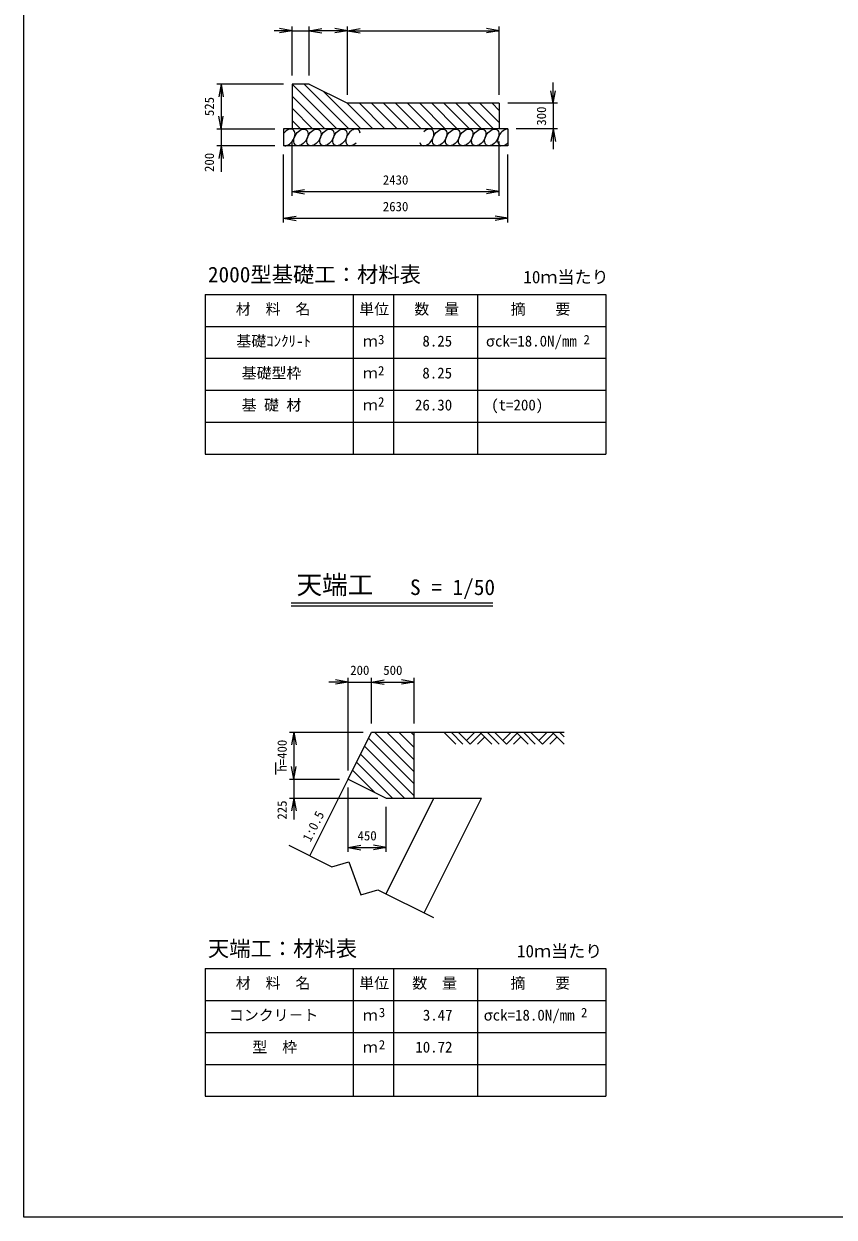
# Model space of a CAD drawing. Units: millimetres, scale not verified, with parts at other scales. Extents: x 28283 to 108283, y 14143 to 69143.
# Drawn here: x 28283 to 47290, y 14143 to 42139 of the extents above; entities that cross this region are included whole.
import ezdxf
from ezdxf.enums import TextEntityAlignment as Align

# ---------------------------------------------------------------- set-up
doc = ezdxf.new("R2010")
doc.units = ezdxf.units.MM
doc.layers.add('0_2', color=4, linetype='Continuous', lineweight=18)
doc.styles.add('ＭＳ ゴシック-5.0-0.0', font='')
doc.styles.get('ＭＳ ゴシック-5.0-0.0').set_extended_font_data('ＭＳ ゴシック-5.0-0.0')

msp = doc.modelspace()

# ---------------------------------------------------------------- linework, layer by layer
at = {"layer": '0_2', "color": 3}
for p, q in [((28282.828, 14142.857), (28282.828, 69142.857)), ((108282.828, 14142.857), (28282.828, 14142.857))]:
    msp.add_line(p, q, dxfattribs=at)
at = {"layer": '0_2'}
for p, q in [((34573.902, 41977.615), (34278.46, 42029.71)), ((34573.902, 40925.563), (34573.902, 42077.615)), ((34973.903, 40925.563), (34973.903, 42077.615)), ((34973.903, 41977.615), (35269.345, 42029.71)), ((35873.902, 41977.615), (35578.46, 42029.71)), ((35873.902, 40475.563), (35873.902, 42077.615)), ((35873.902, 41977.615), (36169.344, 42029.71)), ((39433.902, 41977.615), (39138.46, 42029.71)), ((39433.902, 40475.563), (39433.902, 42077.615)), ((34573.902, 41977.615), (34151.123, 41977.615)), ((34573.902, 41977.615), (34278.46, 41925.521)), ((34573.902, 41977.615), (34973.903, 41977.615)), ((35873.902, 41977.615), (34973.903, 41977.615)), ((34973.903, 41977.615), (35269.345, 41925.521)), ((35873.902, 41977.615), (35578.46, 41925.521)), ((35873.902, 41977.615), (39433.902, 41977.615)), ((35873.902, 41977.615), (36169.344, 41925.521)), ((39433.902, 41977.615), (39138.46, 41925.521)), ((34373.902, 40725.563), (32808.233, 40725.563)), ((32908.233, 40725.563), (32856.139, 40430.121)), ((32908.233, 40725.563), (32908.233, 39675.563)), ((32908.233, 40725.563), (32960.328, 40430.121)), ((34573.902, 40724.091), (35622.43, 39675.563)), ((34855.273, 40725.563), (35905.273, 39675.563)), ((40698.759, 40275.563), (40698.759, 40761.952)), ((34573.902, 40441.249), (35339.587, 39675.563)), ((35302.329, 40561.35), (36188.116, 39675.563)), ((40698.759, 40275.563), (40646.665, 40571.006)), ((40698.759, 40275.563), (40750.854, 40571.006)), ((34573.902, 40158.406), (35056.745, 39675.563)), ((35868.015, 40278.507), (36470.958, 39675.563)), ((36153.801, 40275.563), (36753.801, 39675.563)), ((36436.644, 40275.563), (37036.644, 39675.563)), ((36719.486, 40275.563), (37319.486, 39675.563)), ((37002.329, 40275.563), (37602.329, 39675.563)), ((37285.172, 40275.563), (37885.172, 39675.563)), ((37568.015, 40275.563), (38168.015, 39675.563)), ((37850.857, 40275.563), (38450.857, 39675.563)), ((38133.7, 40275.563), (38733.7, 39675.563)), ((38416.543, 40275.563), (39016.543, 39675.563)), ((38699.385, 40275.563), (39299.385, 39675.563)), ((38982.228, 40275.563), (39433.902, 39823.889)), ((39265.071, 40275.563), (39433.902, 40106.732)), ((40798.759, 40275.563), (39633.902, 40275.563)), ((40698.759, 40275.563), (40698.759, 39675.563)), ((32908.233, 39675.563), (32856.139, 39971.006)), ((32908.233, 39675.563), (32960.328, 39971.006)), ((34573.902, 39875.563), (34773.902, 39675.563)), ((32808.233, 39675.563), (34173.902, 39675.563)), ((32908.233, 39675.563), (32908.233, 39275.563)), ((40798.759, 39675.563), (39833.902, 39675.563)), ((40698.759, 39675.563), (40646.665, 39380.121)), ((40698.759, 39675.563), (40698.759, 39198.424)), ((40698.759, 39675.563), (40750.854, 39380.121)), ((34173.902, 39275.563), (32808.233, 39275.563)), ((32908.233, 39275.563), (32856.139, 38980.121)), ((32908.233, 39275.563), (32908.233, 38664.355)), ((32908.233, 39275.563), (32960.328, 38980.121)), ((34573.902, 38102.435), (34573.902, 39375.563)), ((39433.902, 38102.435), (39433.902, 39375.563)), ((34373.902, 37477.485), (34373.902, 39075.563)), ((39633.902, 37477.485), (39633.902, 39075.563)), ((34573.902, 38202.435), (34869.344, 38254.529)), ((34573.902, 38202.435), (39433.902, 38202.435)), ((34573.902, 38202.435), (34869.344, 38150.34)), ((39433.902, 38202.435), (39138.46, 38254.529)), ((39433.902, 38202.435), (39138.46, 38150.34)), ((34373.902, 37577.485), (34669.344, 37629.579)), ((34373.902, 37577.485), (39633.902, 37577.485)), ((34373.902, 37577.485), (34669.344, 37525.39)), ((39633.902, 37577.485), (39338.46, 37629.579)), ((39633.902, 37577.485), (39338.46, 37525.39)), ((32534.927, 35792.26), (41938.308, 35792.26)), ((32534.927, 35792.26), (32534.927, 32042.26)), ((36008.555, 35792.26), (36008.555, 32042.26)), ((36955.908, 35792.26), (36955.908, 32042.26)), ((38923.158, 35792.26), (38923.158, 32042.26)), ((41938.308, 35792.26), (41938.308, 32042.26)), ((32534.927, 35042.26), (41938.308, 35042.26)), ((32534.927, 34292.26), (41938.308, 34292.26)), ((32534.927, 33542.26), (41938.308, 33542.26)), ((32534.927, 32792.26), (41938.308, 32792.26)), ((32534.927, 32042.26), (41938.308, 32042.26)), ((34556.784, 28557.405), (39282.311, 28557.405)), ((35888.378, 26697.35), (35434.146, 26697.35)), ((35888.378, 26697.35), (35592.936, 26749.444)), ((35888.378, 26697.35), (35592.936, 26645.255)), ((35888.378, 24619.847), (35888.378, 26797.35)), ((35888.378, 26697.35), (36438.921, 26697.35)), ((36438.921, 25720.933), (36438.921, 26797.35)), ((36438.921, 26697.35), (36734.363, 26749.444)), ((36438.921, 26697.35), (37438.921, 26697.35)), ((36438.921, 26697.35), (36734.363, 26645.255)), ((37438.921, 26697.35), (37143.479, 26749.444)), ((37438.921, 26697.35), (37143.479, 26645.255)), ((37438.921, 25720.933), (37438.921, 26797.35)), ((34515.404, 25520.933), (36238.921, 25520.933)), ((34615.404, 25520.933), (34563.31, 25225.491)), ((34615.404, 25520.933), (34615.404, 24419.847)), ((34615.404, 25520.933), (34667.499, 25225.491)), ((36511.022, 25520.933), (37438.921, 24593.034)), ((36793.864, 25520.933), (37438.921, 24875.877)), ((37076.707, 25520.933), (37438.921, 25158.719)), ((37359.55, 25520.933), (37438.921, 25441.562)), ((38133.921, 25520.933), (38414.215, 25240.639)), ((38303.626, 25520.933), (38583.921, 25240.639)), ((38473.332, 25520.933), (38753.626, 25240.639)), ((38668.773, 25325.492), (38864.215, 25520.933)), ((38753.626, 25240.639), (39008.185, 25495.198)), ((38982.449, 25520.933), (39262.743, 25240.639)), ((39152.154, 25520.933), (39432.449, 25240.639)), ((39321.86, 25520.933), (39602.154, 25240.639)), ((39517.301, 25325.492), (39712.743, 25520.933)), ((39602.154, 25240.639), (39856.713, 25495.198)), ((39830.977, 25520.933), (40111.271, 25240.639)), ((40000.682, 25520.933), (40280.977, 25240.639)), ((40170.388, 25520.933), (40450.682, 25240.639)), ((40365.83, 25325.492), (40561.271, 25520.933)), ((40450.682, 25240.639), (40705.241, 25495.198)), ((40679.505, 25520.933), (40959.799, 25240.639)), ((40849.211, 25520.933), (40959.799, 25410.345)), ((36368.674, 25380.439), (37438.921, 24310.191)), ((38923.332, 25240.639), (39093.037, 25410.345)), ((39771.86, 25240.639), (39941.566, 25410.345)), ((40620.388, 25240.639), (40790.094, 25410.345)), ((36180.112, 25003.315), (37210.793, 23972.634)), ((36274.393, 25191.877), (37438.921, 24027.349)), ((34615.404, 24419.847), (34563.31, 24715.29)), ((34615.404, 24419.847), (34667.499, 24715.29)), ((36085.831, 24814.753), (36927.95, 23972.634)), ((34515.404, 24419.847), (35688.378, 24419.847)), ((34615.404, 24419.847), (34615.404, 23972.634)), ((35991.55, 24626.191), (36507.41, 24110.331)), ((35888.378, 22715.378), (35888.378, 24219.847)), ((34515.404, 23972.634), (36582.805, 23972.634)), ((34615.404, 23972.634), (34563.31, 23677.192)), ((34615.404, 23972.634), (34615.404, 23469.369)), ((34615.404, 23972.634), (34667.499, 23677.192)), ((36782.805, 22715.378), (36782.805, 23772.634)), ((34498.316, 22866.636), (35510.714, 22360.437)), ((35888.378, 22815.378), (36183.82, 22867.473)), ((35888.378, 22815.378), (36782.805, 22815.378)), ((35888.378, 22815.378), (36183.82, 22763.284)), ((36782.805, 22815.378), (36487.363, 22867.473)), ((36782.805, 22815.378), (36487.363, 22763.284)), ((35510.714, 22360.437), (35905.909, 22480.007)), ((35905.909, 22480.007), (36188.831, 21704.211)), ((36188.831, 21704.211), (36584.026, 21823.78)), ((36584.026, 21823.78), (37888.708, 21171.439)), ((32534.927, 19977.631), (32534.927, 16977.631)), ((32534.927, 19977.631), (41938.308, 19977.631)), ((36008.555, 19977.631), (36008.555, 16977.631)), ((36955.908, 19977.631), (36955.908, 16977.631)), ((38923.158, 19977.631), (38923.158, 16977.631)), ((41938.308, 19977.631), (41938.308, 16977.631)), ((32534.927, 19227.631), (41938.308, 19227.631)), ((32534.927, 18477.631), (41938.308, 18477.631)), ((32534.927, 17727.631), (41938.308, 17727.631)), ((32534.927, 16977.631), (41938.308, 16977.631))]:
    msp.add_line(p, q, dxfattribs=at)
at = {"layer": '0_2', "color": 2}
for p, q in [((34973.903, 40725.563), (34573.902, 40725.563)), ((34573.902, 40725.563), (34573.902, 39675.563)), ((34973.903, 40725.563), (35873.902, 40275.563)), ((39433.902, 40275.563), (35873.902, 40275.563)), ((39433.902, 40275.563), (39433.902, 39675.563)), ((39633.902, 39675.563), (34373.902, 39675.563)), ((34373.902, 39675.563), (34373.902, 39275.563)), ((39633.902, 39675.563), (39633.902, 39275.563)), ((39633.902, 39275.563), (34373.902, 39275.563)), ((34556.784, 28487.405), (39282.311, 28487.405)), ((35888.378, 24419.847), (36438.921, 25520.933)), ((36438.921, 25520.933), (40959.799, 25520.933)), ((37438.921, 23972.634), (37438.921, 25520.933)), ((34188.293, 24806.255), (34188.293, 24528.062)), ((34989.081, 22621.253), (35888.378, 24419.847)), ((35888.378, 24419.847), (36782.805, 23972.634)), ((36777.935, 21726.826), (37900.839, 23972.634)), ((36782.805, 23972.634), (37888.378, 23972.634)), ((37672.362, 21279.612), (39018.873, 23972.634)), ((37888.378, 23972.634), (39018.873, 23972.634))]:
    msp.add_line(p, q, dxfattribs=at)
at = {"layer": '0_2'}
for centre, start_param, end_param in [((34475.631, 39475.563), 3.325377469, 7.769185414), ((36001.677, 39475.563), 5.669003248, 10.708915575), ((37732.932, 39475.563), 2.6270791, 7.534012842), ((39564.186, 39475.563), 0.406573291, 4.404804285)]:
    msp.add_ellipse(centre, major_axis=(124.416, 180.699), ratio=0.623532, start_param=start_param, end_param=end_param, dxfattribs=at)
for centre in [(34780.84, 39475.563), (35086.05, 39475.563), (35391.259, 39475.563), (35696.468, 39475.563), (38038.141, 39475.563), (38343.35, 39475.563), (38648.559, 39475.563), (38953.768, 39475.563), (39258.977, 39475.563)]:
    msp.add_ellipse(centre, major_axis=(124.416, 180.699), ratio=0.623532, dxfattribs=at)

# ---------------------------------------------------------------- texts
at = {"layer": '0_2', "color": 7, "style": 'ＭＳ ゴシック-5.0-0.0'}
for s, rotation, p in [('525', 90, (32808.355, 39975.611)), ('300', 90, (40598.92, 39750.618)), ('200', 90, (32808.663, 38664.474)), ('h=400', 90, (34515.408, 24595.397)), ('225', 90, (34515.457, 23469.45)), ('1:0.5', 63.435, (35063.793, 22901.361))]:
    msp.add_text(s, height=219.9, rotation=rotation, dxfattribs=at).set_placement(p, align=Align.BOTTOM_LEFT)
for s, height, p in [('2430', 219.9, (36703.9, 38302.447)), ('2630', 219.9, (36703.9, 37677.497)), ('2000型基礎工：材料表\u3000', 366.6, (32599.611, 35964.823)), ('10ｍ当たり', 293.3, (40000.83, 35964.823)), (' 材\u3000料\u3000名', 256.6, (33079.799, 35242.398)), ('単位', 256.6, (36150.041, 35242.382)), ('数\u3000量', 256.6, (37442.979, 35242.382)), ('摘\u3000\u3000要', 256.6, (39701.393, 35242.382)), ('基礎ｺﾝｸﾘ-ﾄ', 256.6, (33267.112, 34492.384)), ('ｍ', 256.6, (36234.838, 34492.361)), ('3', 219.9, (36591.072, 34557.198)), ('8.25', 256.6, (37631.942, 34492.366)), ('σck=18.0N/mm', 256.6, (39121.815, 34492.351)), ('2', 219.9, (41410.596, 34555.126)), ('基礎型枠', 256.6, (33392.136, 33742.372)), ('ｍ', 256.6, (36234.854, 33742.365)), ('2', 219.9, (36591.088, 33826.279)), ('8.25', 256.6, (37630.333, 33742.302)), ('基 礎 材', 256.6, (33392.74, 32992.3)), ('2', 219.9, (36591.11, 33095.333)), ('26.30', 256.6, (37456.949, 32992.374)), (' (t=200)', 256.6, (39070.224, 32992.56)), ('ｍ', 256.6, (36234.86, 32992.29)), ('天端工', 439.9, (34680.424, 28628.232)), ('S = 1/50', 366.6, (37341.42, 28628.22)), ('200', 219.9, (35938.653, 26797.356)), ('500', 219.9, (36714.039, 26797.494)), ('450', 219.9, (36110.68, 22915.482)), ('天端工：材料表\u3000', 366.6, (32599.947, 20150.199)), ('10ｍ当たり', 293.3, (39851.169, 20150.199)), (' 材\u3000料\u3000名', 256.6, (33079.419, 19427.982)), ('単位', 256.6, (36149.637, 19427.982)), ('数\u3000量', 256.6, (37392.838, 19427.982)), ('摘\u3000\u3000要', 256.6, (39696.934, 19427.993)), ('3', 219.9, (36609.496, 18769.837)), ('2', 219.9, (41351.902, 18767.767)), ('コンクリ－ト', 256.6, (33091.903, 18677.905)), ('ｍ', 256.6, (36234.613, 18677.905)), ('3.47', 256.6, (37641.904, 18677.729)), ('σck=18.0N/mm', 256.6, (39068.717, 18677.916)), ('\u3000型\u3000枠', 256.6, (33291.882, 17927.899)), ('ｍ', 256.6, (36234.598, 17927.899)), ('2', 219.9, (36609.496, 18011.825)), ('10.72', 256.6, (37465.295, 17927.665))]:
    msp.add_text(s, height=height, dxfattribs=at).set_placement(p, align=Align.BOTTOM_LEFT)

doc.saveas('drawing.dxf')
